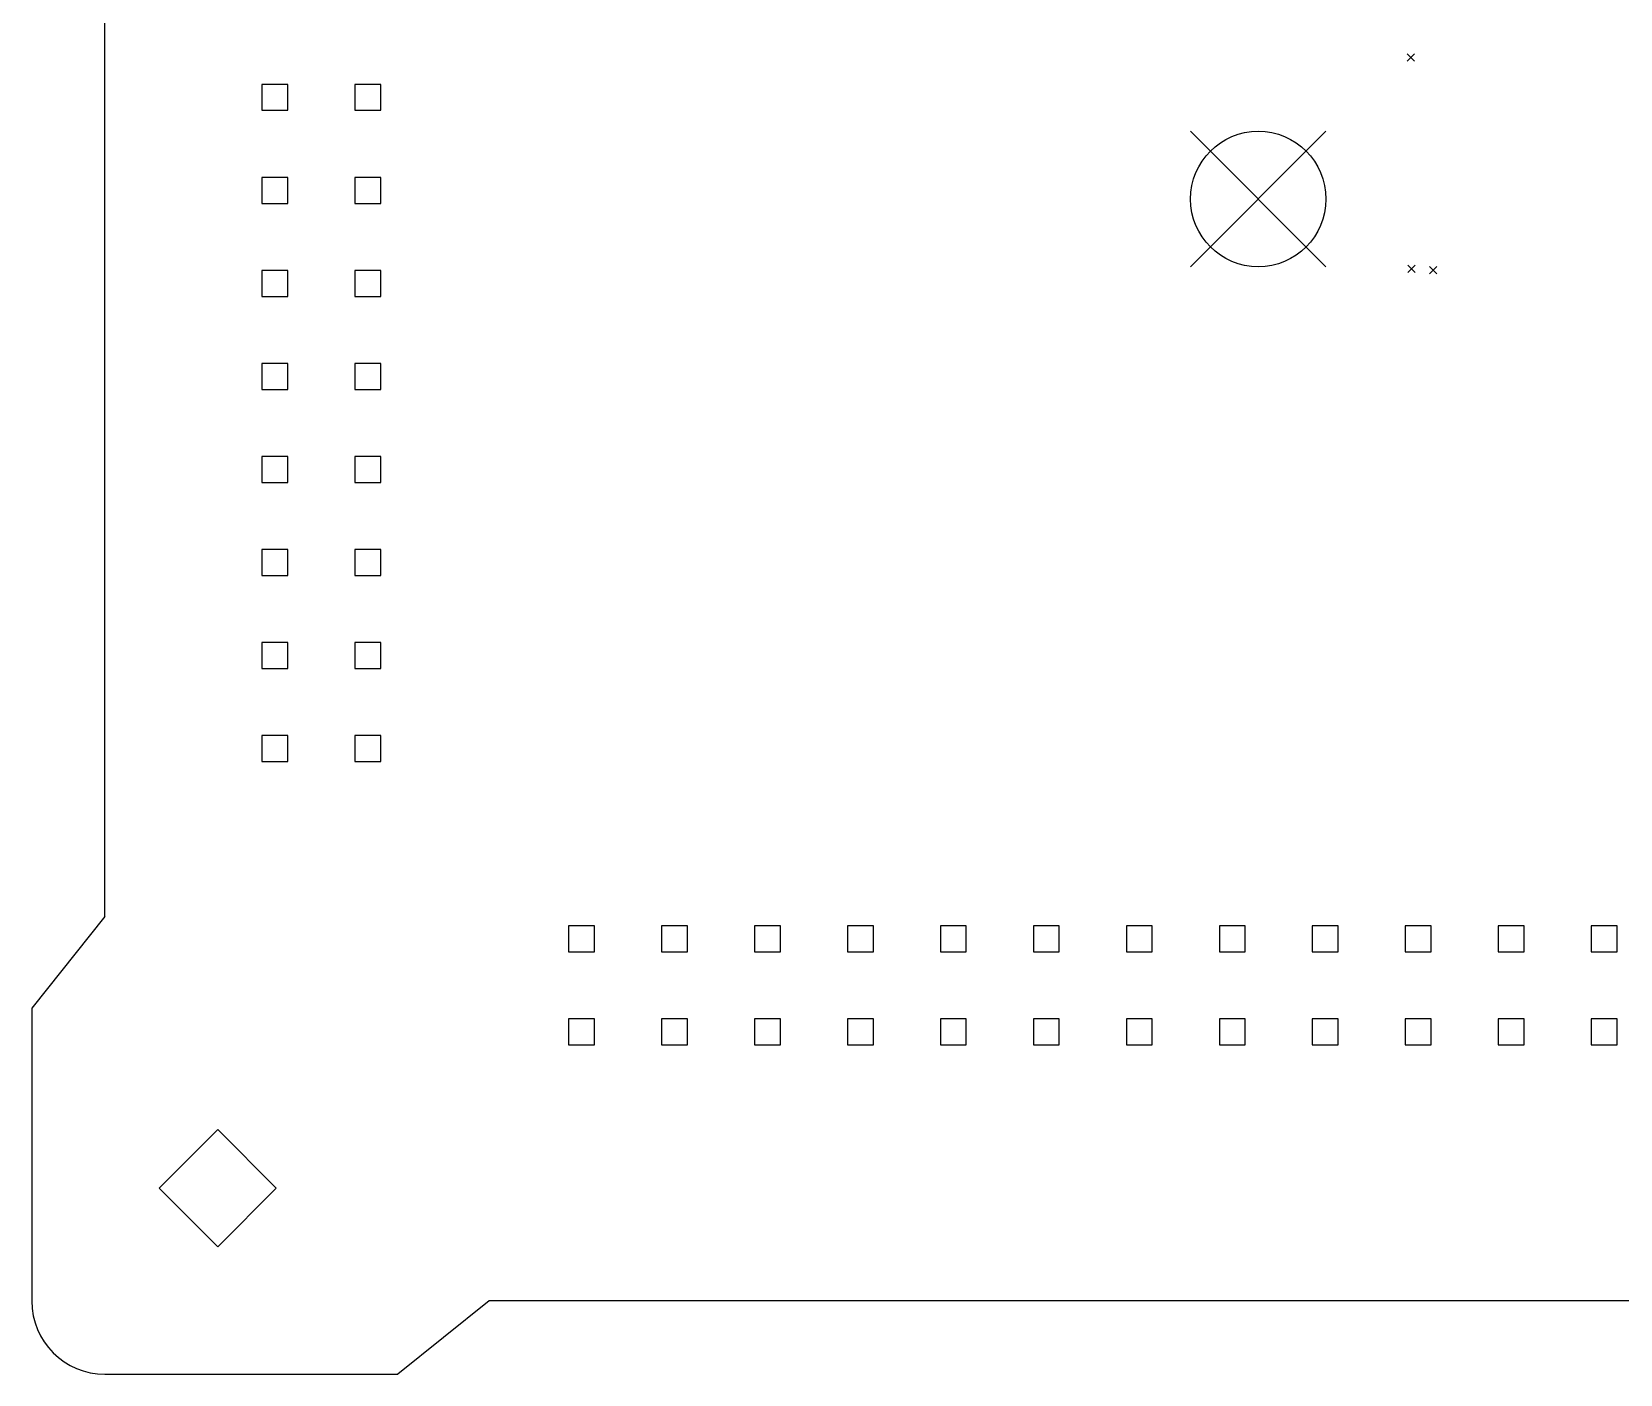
# Model space of a CAD drawing. Extents: x -2 to 90, y -118 to 0.
# Drawn here: x 0 to 43.4, y -95.89 to -59.23 of the extents above; entities that cross this region are included whole.
import ezdxf

# ---------------------------------------------------------------- set-up
doc = ezdxf.new("R2010")
doc.units = 0
doc.layers.add('BLACK', color=7, linetype='CONTINUOUS')

msp = doc.modelspace()

# ---------------------------------------------------------------- linework, layer by layer
at = {"layer": 'BLACK', "linetype": 'CONTINUOUS'}
for p, q in [((2, -83.39), (2, -12.5)), ((37.5783, -59.83), (37.7783, -60.03)), ((37.7783, -59.83), (37.5783, -60.03)), ((6.993557, -60.666443), (6.286443, -60.666443)), ((6.286443, -60.666443), (6.286443, -61.373557)), ((6.993557, -61.373557), (6.993557, -60.666443)), ((9.533557, -60.666443), (8.826443, -60.666443)), ((8.826443, -60.666443), (8.826443, -61.373557)), ((9.533557, -61.373557), (9.533557, -60.666443)), ((6.286443, -61.373557), (6.993557, -61.373557)), ((8.826443, -61.373557), (9.533557, -61.373557)), ((31.66, -61.9455), (35.36, -65.6455)), ((35.36, -61.9455), (31.66, -65.6455)), ((6.993557, -63.206443), (6.286443, -63.206443)), ((6.286443, -63.206443), (6.286443, -63.913557)), ((6.993557, -63.913557), (6.993557, -63.206443)), ((9.533557, -63.206443), (8.826443, -63.206443)), ((8.826443, -63.206443), (8.826443, -63.913557)), ((9.533557, -63.913557), (9.533557, -63.206443)), ((6.286443, -63.913557), (6.993557, -63.913557)), ((8.826443, -63.913557), (9.533557, -63.913557)), ((6.993557, -65.746443), (6.286443, -65.746443)), ((6.286443, -65.746443), (6.286443, -66.453557)), ((6.993557, -66.453557), (6.993557, -65.746443)), ((9.533557, -65.746443), (8.826443, -65.746443)), ((8.826443, -65.746443), (8.826443, -66.453557)), ((9.533557, -66.453557), (9.533557, -65.746443)), ((37.5977, -65.6006), (37.7977, -65.8006)), ((37.7977, -65.6006), (37.5977, -65.8006)), ((38.185, -65.641), (38.385, -65.841)), ((38.385, -65.641), (38.185, -65.841)), ((6.286443, -66.453557), (6.993557, -66.453557)), ((8.826443, -66.453557), (9.533557, -66.453557)), ((6.993557, -68.286443), (6.286443, -68.286443)), ((6.286443, -68.286443), (6.286443, -68.993557)), ((6.993557, -68.993557), (6.993557, -68.286443)), ((9.533557, -68.286443), (8.826443, -68.286443)), ((8.826443, -68.286443), (8.826443, -68.993557)), ((9.533557, -68.993557), (9.533557, -68.286443)), ((6.286443, -68.993557), (6.993557, -68.993557)), ((8.826443, -68.993557), (9.533557, -68.993557)), ((6.993557, -70.826443), (6.286443, -70.826443)), ((6.286443, -70.826443), (6.286443, -71.533557)), ((6.993557, -71.533557), (6.993557, -70.826443)), ((9.533557, -70.826443), (8.826443, -70.826443)), ((8.826443, -70.826443), (8.826443, -71.533557)), ((9.533557, -71.533557), (9.533557, -70.826443)), ((6.286443, -71.533557), (6.993557, -71.533557)), ((8.826443, -71.533557), (9.533557, -71.533557)), ((6.993557, -73.366443), (6.286443, -73.366443)), ((6.286443, -73.366443), (6.286443, -74.073557)), ((6.993557, -74.073557), (6.993557, -73.366443)), ((9.533557, -73.366443), (8.826443, -73.366443)), ((8.826443, -73.366443), (8.826443, -74.073557)), ((9.533557, -74.073557), (9.533557, -73.366443)), ((6.286443, -74.073557), (6.993557, -74.073557)), ((8.826443, -74.073557), (9.533557, -74.073557)), ((6.993557, -75.906443), (6.286443, -75.906443)), ((6.286443, -75.906443), (6.286443, -76.613557)), ((6.993557, -76.613557), (6.993557, -75.906443)), ((9.533557, -75.906443), (8.826443, -75.906443)), ((8.826443, -75.906443), (8.826443, -76.613557)), ((9.533557, -76.613557), (9.533557, -75.906443)), ((6.286443, -76.613557), (6.993557, -76.613557)), ((8.826443, -76.613557), (9.533557, -76.613557)), ((6.993557, -78.446443), (6.286443, -78.446443)), ((6.286443, -78.446443), (6.286443, -79.153557)), ((6.993557, -79.153557), (6.993557, -78.446443)), ((9.533557, -78.446443), (8.826443, -78.446443)), ((8.826443, -78.446443), (8.826443, -79.153557)), ((9.533557, -79.153557), (9.533557, -78.446443)), ((6.286443, -79.153557), (6.993557, -79.153557)), ((8.826443, -79.153557), (9.533557, -79.153557)), ((2, -83.39), (0, -85.89)), ((15.373557, -83.646443), (14.666443, -83.646443)), ((14.666443, -83.646443), (14.666443, -84.353557)), ((15.373557, -84.353557), (15.373557, -83.646443)), ((17.913557, -83.646443), (17.206443, -83.646443)), ((17.206443, -83.646443), (17.206443, -84.353557)), ((17.913557, -84.353557), (17.913557, -83.646443)), ((20.453557, -83.646443), (19.746443, -83.646443)), ((19.746443, -83.646443), (19.746443, -84.353557)), ((20.453557, -84.353557), (20.453557, -83.646443)), ((22.993557, -83.646443), (22.286443, -83.646443)), ((22.286443, -83.646443), (22.286443, -84.353557)), ((22.993557, -84.353557), (22.993557, -83.646443)), ((25.533557, -83.646443), (24.826443, -83.646443)), ((24.826443, -83.646443), (24.826443, -84.353557)), ((25.533557, -84.353557), (25.533557, -83.646443)), ((28.073557, -83.646443), (27.366443, -83.646443)), ((27.366443, -83.646443), (27.366443, -84.353557)), ((28.073557, -84.353557), (28.073557, -83.646443)), ((30.613557, -83.646443), (29.906443, -83.646443)), ((29.906443, -83.646443), (29.906443, -84.353557)), ((30.613557, -84.353557), (30.613557, -83.646443)), ((33.153557, -83.646443), (32.446443, -83.646443)), ((32.446443, -83.646443), (32.446443, -84.353557)), ((33.153557, -84.353557), (33.153557, -83.646443)), ((35.693557, -83.646443), (34.986443, -83.646443)), ((34.986443, -83.646443), (34.986443, -84.353557)), ((35.693557, -84.353557), (35.693557, -83.646443)), ((38.233557, -83.646443), (37.526443, -83.646443)), ((37.526443, -83.646443), (37.526443, -84.353557)), ((38.233557, -84.353557), (38.233557, -83.646443)), ((40.773557, -83.646443), (40.066443, -83.646443)), ((40.066443, -83.646443), (40.066443, -84.353557)), ((40.773557, -84.353557), (40.773557, -83.646443)), ((43.313557, -83.646443), (42.606443, -83.646443)), ((42.606443, -83.646443), (42.606443, -84.353557)), ((43.313557, -84.353557), (43.313557, -83.646443)), ((14.666443, -84.353557), (15.373557, -84.353557)), ((17.206443, -84.353557), (17.913557, -84.353557)), ((19.746443, -84.353557), (20.453557, -84.353557)), ((22.286443, -84.353557), (22.993557, -84.353557)), ((24.826443, -84.353557), (25.533557, -84.353557)), ((27.366443, -84.353557), (28.073557, -84.353557)), ((29.906443, -84.353557), (30.613557, -84.353557)), ((32.446443, -84.353557), (33.153557, -84.353557)), ((34.986443, -84.353557), (35.693557, -84.353557)), ((37.526443, -84.353557), (38.233557, -84.353557)), ((40.066443, -84.353557), (40.773557, -84.353557)), ((42.606443, -84.353557), (43.313557, -84.353557)), ((0, -85.89), (0, -93.89)), ((15.373557, -86.186443), (14.666443, -86.186443)), ((14.666443, -86.186443), (14.666443, -86.893557)), ((15.373557, -86.893557), (15.373557, -86.186443)), ((17.913557, -86.186443), (17.206443, -86.186443)), ((17.206443, -86.186443), (17.206443, -86.893557)), ((17.913557, -86.893557), (17.913557, -86.186443)), ((20.453557, -86.186443), (19.746443, -86.186443)), ((19.746443, -86.186443), (19.746443, -86.893557)), ((20.453557, -86.893557), (20.453557, -86.186443)), ((22.993557, -86.186443), (22.286443, -86.186443)), ((22.286443, -86.186443), (22.286443, -86.893557)), ((22.993557, -86.893557), (22.993557, -86.186443)), ((25.533557, -86.186443), (24.826443, -86.186443)), ((24.826443, -86.186443), (24.826443, -86.893557)), ((25.533557, -86.893557), (25.533557, -86.186443)), ((28.073557, -86.186443), (27.366443, -86.186443)), ((27.366443, -86.186443), (27.366443, -86.893557)), ((28.073557, -86.893557), (28.073557, -86.186443)), ((30.613557, -86.186443), (29.906443, -86.186443)), ((29.906443, -86.186443), (29.906443, -86.893557)), ((30.613557, -86.893557), (30.613557, -86.186443)), ((33.153557, -86.186443), (32.446443, -86.186443)), ((32.446443, -86.186443), (32.446443, -86.893557)), ((33.153557, -86.893557), (33.153557, -86.186443)), ((35.693557, -86.186443), (34.986443, -86.186443)), ((34.986443, -86.186443), (34.986443, -86.893557)), ((35.693557, -86.893557), (35.693557, -86.186443)), ((38.233557, -86.186443), (37.526443, -86.186443)), ((37.526443, -86.186443), (37.526443, -86.893557)), ((38.233557, -86.893557), (38.233557, -86.186443)), ((40.773557, -86.186443), (40.066443, -86.186443)), ((40.066443, -86.186443), (40.066443, -86.893557)), ((40.773557, -86.893557), (40.773557, -86.186443)), ((43.313557, -86.186443), (42.606443, -86.186443)), ((42.606443, -86.186443), (42.606443, -86.893557)), ((43.313557, -86.893557), (43.313557, -86.186443)), ((14.666443, -86.893557), (15.373557, -86.893557)), ((17.206443, -86.893557), (17.913557, -86.893557)), ((19.746443, -86.893557), (20.453557, -86.893557)), ((22.286443, -86.893557), (22.993557, -86.893557)), ((24.826443, -86.893557), (25.533557, -86.893557)), ((27.366443, -86.893557), (28.073557, -86.893557)), ((29.906443, -86.893557), (30.613557, -86.893557)), ((32.446443, -86.893557), (33.153557, -86.893557)), ((34.986443, -86.893557), (35.693557, -86.893557)), ((37.526443, -86.893557), (38.233557, -86.893557)), ((40.066443, -86.893557), (40.773557, -86.893557)), ((42.606443, -86.893557), (43.313557, -86.893557)), ((5.08, -89.21), (3.48, -90.81)), ((6.68, -90.81), (5.08, -89.21)), ((3.48, -90.81), (5.08, -92.41)), ((5.08, -92.41), (6.68, -90.81)), ((12.5, -93.89), (10, -95.89)), ((75.5, -93.89), (12.5, -93.89)), ((2, -95.89), (10, -95.89))]:
    msp.add_line(p, q, dxfattribs=at)
at = {"layer": 'BLACK'}
msp.add_circle((33.51, -63.7955), 1.85, dxfattribs=at)
msp.add_arc((2, -93.89), 2, -180, -90, dxfattribs=at)

doc.saveas('drawing.dxf')
